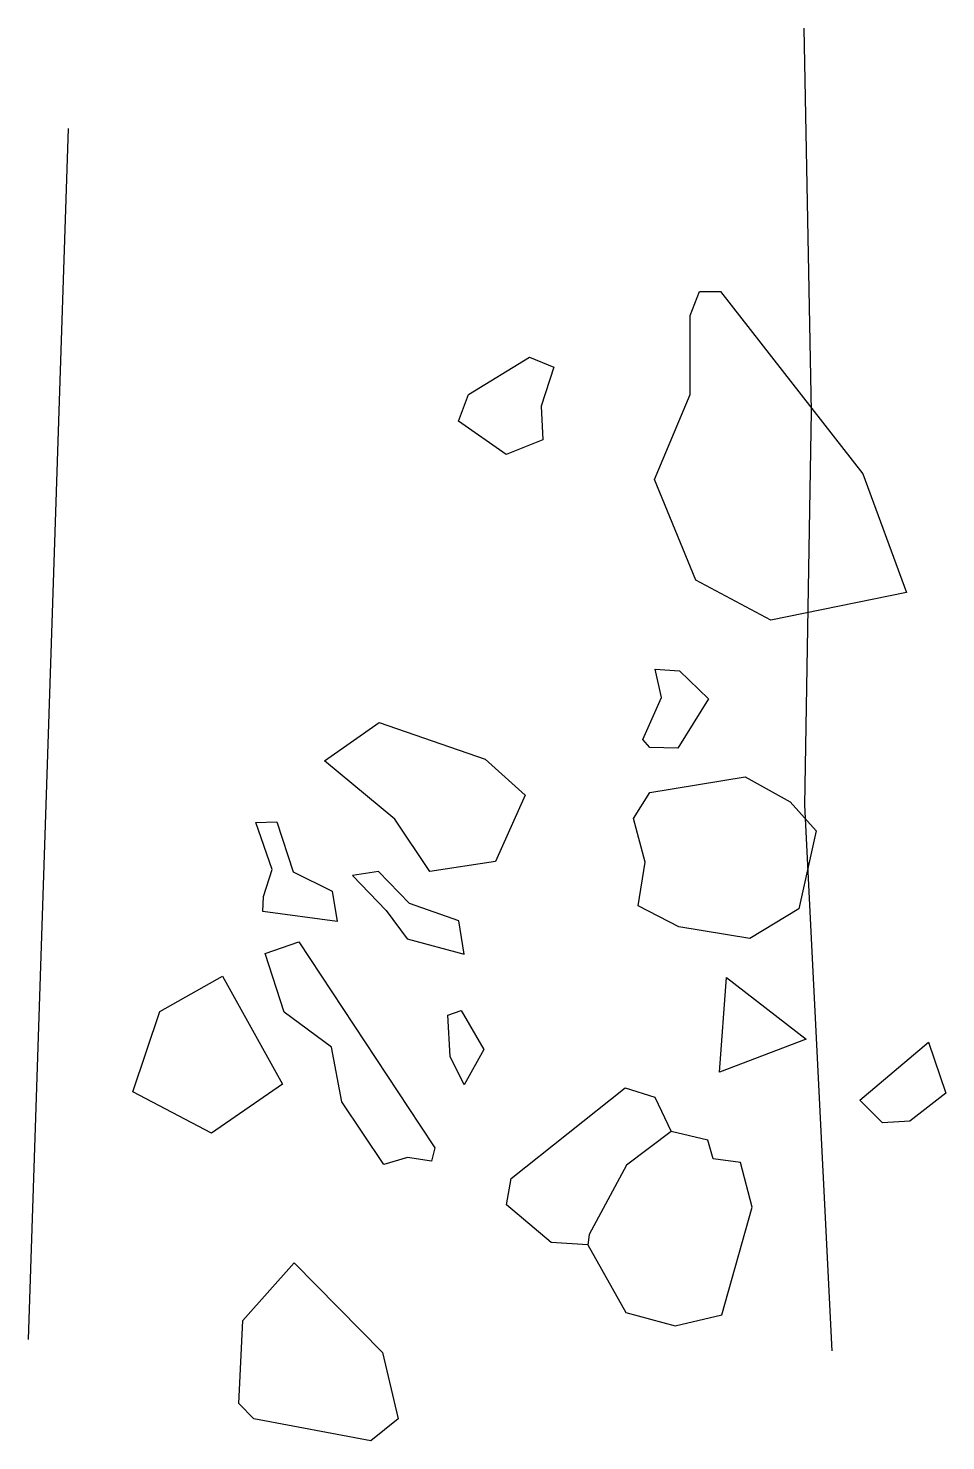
# Model space of a CAD drawing. Header units: metres. Extents: x 1.506 to 2.105, y -14.06 to -13.138.
import ezdxf

# ---------------------------------------------------------------- set-up
doc = ezdxf.new("R2010")
doc.units = ezdxf.units.M
doc.header["$LTSCALE"] = 25
doc.header["$MEASUREMENT"] = 0
doc.linetypes.add('STRICHPUNKTX2', pattern=[2, 1, -0.5, 0, -0.5])
doc.layers.add('GRABUNGSGRENZE', color=3, linetype='STRICHPUNKTX2')
doc.layers.add('STEINE', color=4, linetype='CONTINUOUS')

msp = doc.modelspace()

# ---------------------------------------------------------------- linework, layer by layer
at = {"layer": 'GRABUNGSGRENZE'}
for points in [[(2.01293, -13.13843), (2.01765, -13.38856), (2.01765, -13.38856), (2.01319, -13.64531), (2.01319, -13.64531), (2.0312, -14.00138)], [(1.53258, -13.20388), (1.5065, -13.99401)]]:
    msp.add_lwpolyline(points, dxfattribs=at)
at = {"layer": 'STEINE'}
for points in [[(1.91527, -13.43293), (1.93868, -13.37739), (1.93865, -13.32594), (1.94476, -13.31014), (1.95851, -13.31013), (2.05129, -13.42929), (2.07986, -13.50671), (1.99123, -13.52458), (1.94231, -13.49863), (1.91527, -13.43293)], [(1.81848, -13.41667), (1.78739, -13.39479), (1.794, -13.37746), (1.83373, -13.35299), (1.84952, -13.3596), (1.84138, -13.38508), (1.84241, -13.40698), (1.81848, -13.41667)], [(1.90772, -13.60257), (1.91993, -13.57505), (1.91585, -13.55672), (1.93164, -13.55773), (1.9505, -13.57606), (1.93065, -13.60816), (1.91231, -13.60766), (1.90772, -13.60257)], [(1.76869, -13.68873), (1.74575, -13.65461), (1.69988, -13.61643), (1.73553, -13.59145), (1.80482, -13.61536), (1.83082, -13.63878), (1.81148, -13.68209), (1.76869, -13.68873)], [(1.90472, -13.71108), (1.90929, -13.68255), (1.90163, -13.65402), (1.91232, -13.63721), (1.97447, -13.62699), (2.00402, -13.64327), (2.02084, -13.66211), (2.00966, -13.71306), (1.97758, -13.73243), (1.93122, -13.72482), (1.90472, -13.71108)], [(1.70809, -13.72136), (1.65969, -13.71477), (1.66019, -13.70509), (1.66579, -13.68726), (1.65507, -13.6567), (1.66883, -13.65618), (1.67954, -13.68878), (1.70502, -13.7015), (1.70809, -13.72136)], [(1.79113, -13.74272), (1.78756, -13.72081), (1.75546, -13.70962), (1.73507, -13.68875), (1.71826, -13.6913), (1.74018, -13.71422), (1.75394, -13.73255), (1.79113, -13.74272)], [(1.75401, -13.87519), (1.73873, -13.87978), (1.7112, -13.83904), (1.70456, -13.80338), (1.67348, -13.78048), (1.66123, -13.74227), (1.68313, -13.73462), (1.76215, -13.8543), (1.77184, -13.86906), (1.76981, -13.87773), (1.75401, -13.87519)], [(1.62614, -13.85946), (1.57468, -13.83249), (1.59248, -13.78001), (1.63322, -13.75706), (1.67248, -13.82734), (1.62614, -13.85946)], [(1.95775, -13.81956), (1.96231, -13.75791), (2.01429, -13.79813), (1.95775, -13.81956)], [(1.79118, -13.82779), (1.782, -13.80946), (1.78046, -13.78246), (1.78911, -13.7794), (1.8039, -13.80486), (1.79118, -13.82779)], [(2.09427, -13.80013), (2.10549, -13.83324), (2.08207, -13.85159), (2.06424, -13.85261), (2.04946, -13.83785), (2.09427, -13.80013)], [(1.87172, -13.93218), (1.84778, -13.93067), (1.81873, -13.90623), (1.82177, -13.88891), (1.89612, -13.82978), (1.91548, -13.83588), (1.92619, -13.85829)], [(1.92619, -13.85829), (1.89716, -13.88021), (1.87273, -13.92556), (1.87172, -13.93218), (1.8967, -13.97649), (1.9288, -13.98513), (1.95936, -13.97799), (1.97919, -13.90767), (1.97154, -13.87864), (1.95371, -13.8761), (1.95013, -13.86388), (1.92619, -13.85829)], [(1.73016, -14.06012), (1.65374, -14.04589), (1.64406, -14.03571), (1.64658, -13.98171), (1.68018, -13.944), (1.73778, -14.00255), (1.74799, -14.04585), (1.73016, -14.06012)]]:
    msp.add_lwpolyline(points, dxfattribs=at)

doc.saveas('drawing.dxf')
